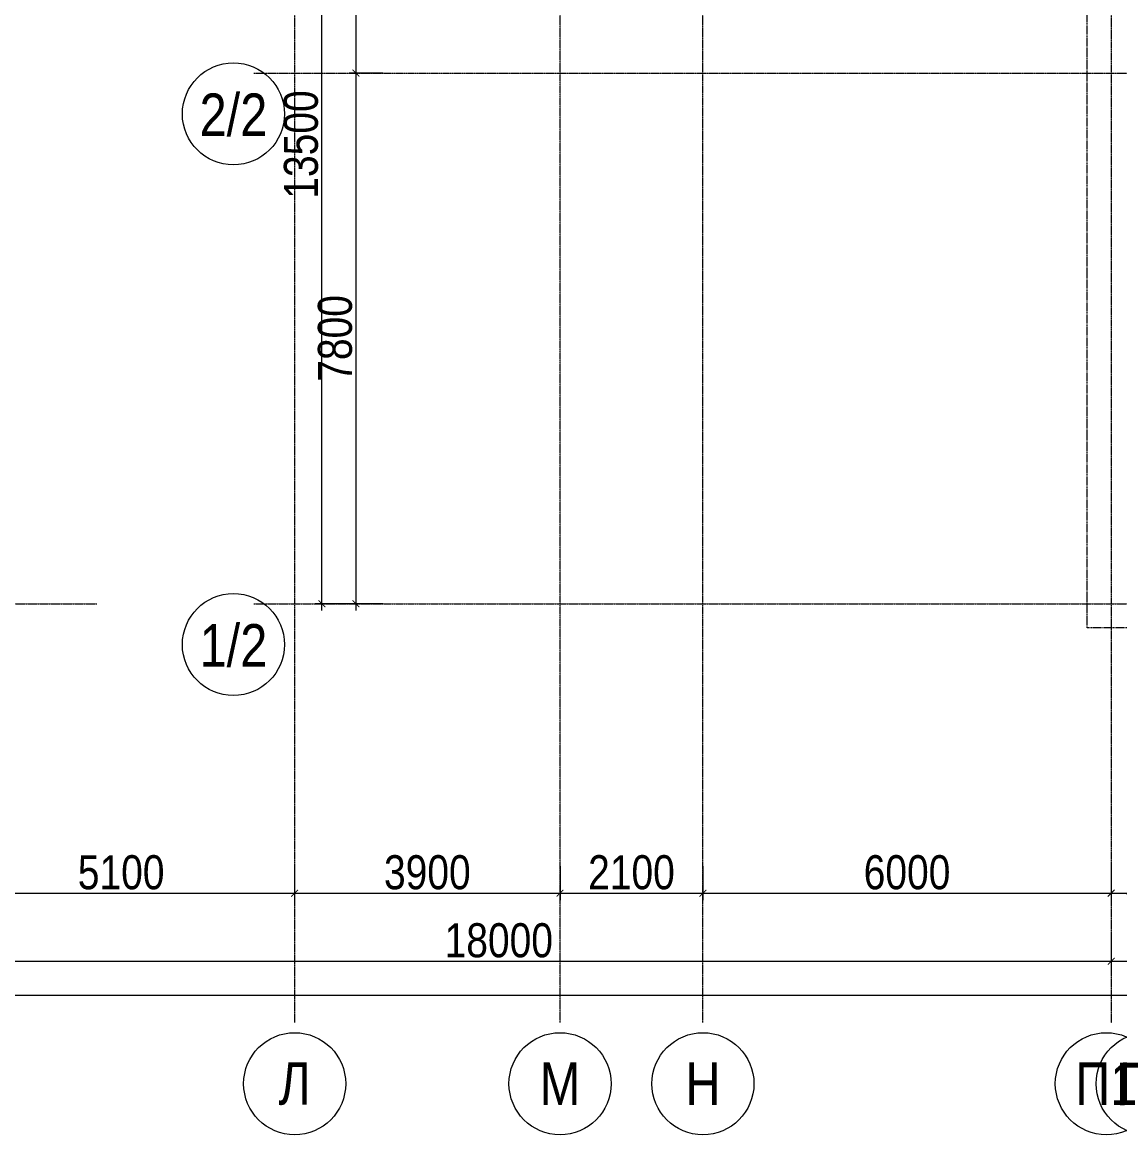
# Model space of a CAD drawing. Header units: millimetres. Extents: x 538266 to 1167394, y 114608 to 637157.
# Drawn here: x 1076030 to 1092160, y 488964 to 505316 of the extents above; entities that cross this region are included whole.
import ezdxf
from ezdxf.enums import TextEntityAlignment as Align

# ---------------------------------------------------------------- set-up
doc = ezdxf.new("R2010")
doc.units = ezdxf.units.MM
doc.linetypes.add('CENTER2', pattern=[28.575, 19.05, -3.175, 3.175, -3.175])
doc.linetypes.add('DASHED', pattern=[19.05, 12.7, -6.35])
doc.layers.get('Defpoints').update_dxf_attribs({"color": 140})
doc.layers.add('АР_Делит', color=120, linetype='Continuous', lineweight=0, plot=False)
doc.layers.add('РД_Оси_100', color=7, linetype='Continuous', lineweight=0, true_color=0x525252)
doc.layers.add('РД_Оси_размер', color=8, linetype='Continuous', lineweight=0)
doc.styles.add('style1', font='ARIALN.TTF')
doc.styles.add('ккк', font='isocpeur.ttf', dxfattribs={"width": 0.85, "oblique": 15})
doc.dimstyles.new('Dim100_ареал', dxfattribs={"dimscale": 100, "dimtxt": 2.5, "dimasz": 1, "dimexe": 1, "dimexo": 1, "dimgap": 0.5, "dimtad": 1, "dimzin": 12, "dimdsep": 46, "dimtxsty": 'style1', "dimblk": 'ARCHTICK', "dimcen": 1, "dimdle": 1, "dimclrd": 256, "dimclre": 256, "dimaunit": 1, "dimadec": 0, "dimazin": 3, "dimtfac": 1, "dimtmove": 1, "dimatfit": 3, "dimldrblk": 'OPEN30', "dimfxl": 4, "dimfxlon": 1, "dimtolj": 1, "dimtzin": 0, "dimlwd": 9, "dimlwe": 9, "dimarcsym": 0})

# ---------------------------------------------------------------- blocks, each defined once
blk = doc.blocks.new('A-iden')
at = {"linetype": 'Continuous', "lineweight": 5}
blk.add_circle((0, -4), 3, dxfattribs=at)
at = {"color": 0, "linetype": 'Continuous', "lineweight": 20, "style": 'ккк', "width": 0.85}
blk.add_attdef('ID', text='', height=8, dxfattribs=at).set_placement((0.314, -3.853), align=Align.MIDDLE_CENTER)
blk = doc.blocks.new('_ArchTick')
at = {"color": 0, "linetype": 'ByBlock', "const_width": 0.15}
blk.add_lwpolyline([(-0.5, -0.5), (0.5, 0.5)], dxfattribs=at)
blk = doc.blocks.new('*D928')
at = {"layer": 'Defpoints', "color": 0, "transparency": 16777216}
for p in [(28500, -3255), (33600, -3255), (33600, -4255)]:
    blk.add_point(p, dxfattribs=at)
at = {"layer": 'РД_Оси_размер', "lineweight": 9, "transparency": 16777216}
for p, q in [((28500, -3855), (28500, -4355)), ((33600, -3855), (33600, -4355)), ((28400, -4255), (33700, -4255))]:
    blk.add_line(p, q, dxfattribs=at)
at = {"layer": 'РД_Оси_размер', "lineweight": 9, "transparency": 16777216, "xscale": 100, "yscale": 100, "zscale": 100, "rotation": 180}
blk.add_blockref('_ArchTick', (28500, -4255), dxfattribs=at)
at = {"layer": 'РД_Оси_размер', "lineweight": 9, "transparency": 16777216, "xscale": 100, "yscale": 100, "zscale": 100}
blk.add_blockref('_ArchTick', (33600, -4255), dxfattribs=at)
at = {"layer": 'РД_Оси_размер', "color": 0, "transparency": 16777216, "insert": (31050, -3950), "char_height": 500, "attachment_point": 5, "style": 'style1'}
blk.add_mtext('\\A1;5100', dxfattribs=at)
blk = doc.blocks.new('_Open30')
at = {"color": 0, "linetype": 'ByBlock', "lineweight": -2}
for p, q in [((-1, 0.27), (0, 0)), ((0, 0), (-1, -0.27)), ((0, 0), (-1, 0))]:
    blk.add_line(p, q, dxfattribs=at)
blk = doc.blocks.new('*D929')
at = {"layer": 'Defpoints', "color": 0, "transparency": 16777216}
for p in [(33600, -3255), (37500, -3255), (37500, -4255)]:
    blk.add_point(p, dxfattribs=at)
at = {"layer": 'РД_Оси_размер', "lineweight": 9, "transparency": 16777216}
for p, q in [((33600, -3855), (33600, -4355)), ((37500, -3855), (37500, -4355)), ((33500, -4255), (37600, -4255))]:
    blk.add_line(p, q, dxfattribs=at)
at = {"layer": 'РД_Оси_размер', "lineweight": 9, "transparency": 16777216, "xscale": 100, "yscale": 100, "zscale": 100, "rotation": 180}
blk.add_blockref('_ArchTick', (33600, -4255), dxfattribs=at)
at = {"layer": 'РД_Оси_размер', "lineweight": 9, "transparency": 16777216, "xscale": 100, "yscale": 100, "zscale": 100}
blk.add_blockref('_ArchTick', (37500, -4255), dxfattribs=at)
at = {"layer": 'РД_Оси_размер', "color": 0, "transparency": 16777216, "insert": (35550, -3950), "char_height": 500, "attachment_point": 5, "style": 'style1'}
blk.add_mtext('\\A1;3900', dxfattribs=at)
blk = doc.blocks.new('*D930')
at = {"layer": 'Defpoints', "color": 0, "transparency": 16777216}
for p in [(37500, -3255), (39600, -3255), (39600, -4255)]:
    blk.add_point(p, dxfattribs=at)
at = {"layer": 'РД_Оси_размер', "lineweight": 9, "transparency": 16777216}
for p, q in [((37500, -3855), (37500, -4355)), ((39600, -3855), (39600, -4355)), ((37400, -4255), (39700, -4255))]:
    blk.add_line(p, q, dxfattribs=at)
at = {"layer": 'РД_Оси_размер', "lineweight": 9, "transparency": 16777216, "xscale": 100, "yscale": 100, "zscale": 100, "rotation": 180}
blk.add_blockref('_ArchTick', (37500, -4255), dxfattribs=at)
at = {"layer": 'РД_Оси_размер', "lineweight": 9, "transparency": 16777216, "xscale": 100, "yscale": 100, "zscale": 100}
blk.add_blockref('_ArchTick', (39600, -4255), dxfattribs=at)
at = {"layer": 'РД_Оси_размер', "color": 0, "transparency": 16777216, "insert": (38550, -3950), "char_height": 500, "attachment_point": 5, "style": 'style1'}
blk.add_mtext('\\A1;2100', dxfattribs=at)
blk = doc.blocks.new('*D931')
at = {"layer": 'Defpoints', "color": 0, "transparency": 16777216}
for p in [(39600, -3255), (45600, -3255), (45600, -4255)]:
    blk.add_point(p, dxfattribs=at)
at = {"layer": 'РД_Оси_размер', "lineweight": 9, "transparency": 16777216}
for p, q in [((39600, -3855), (39600, -4355)), ((45600, -3855), (45600, -4355)), ((39500, -4255), (45700, -4255))]:
    blk.add_line(p, q, dxfattribs=at)
at = {"layer": 'РД_Оси_размер', "lineweight": 9, "transparency": 16777216, "xscale": 100, "yscale": 100, "zscale": 100, "rotation": 180}
blk.add_blockref('_ArchTick', (39600, -4255), dxfattribs=at)
at = {"layer": 'РД_Оси_размер', "lineweight": 9, "transparency": 16777216, "xscale": 100, "yscale": 100, "zscale": 100}
blk.add_blockref('_ArchTick', (45600, -4255), dxfattribs=at)
at = {"layer": 'РД_Оси_размер', "color": 0, "transparency": 16777216, "insert": (42600, -3950), "char_height": 500, "attachment_point": 5, "style": 'style1'}
blk.add_mtext('\\A1;6000', dxfattribs=at)
blk = doc.blocks.new('*D932')
at = {"layer": 'Defpoints', "color": 0, "transparency": 16777216}
for p in [(45600, -3255), (46060, -3255), (46060, -4255)]:
    blk.add_point(p, dxfattribs=at)
at = {"layer": 'РД_Оси_размер', "lineweight": 9, "transparency": 16777216}
for p, q in [((45600, -3855), (45600, -4355)), ((46060, -3855), (46060, -4355)), ((45500, -4255), (46160, -4255)), ((45830, -4255), (46112, -5196)), ((46112, -5196), (47133, -5196))]:
    blk.add_line(p, q, dxfattribs=at)
at = {"layer": 'РД_Оси_размер', "lineweight": 9, "transparency": 16777216, "xscale": 100, "yscale": 100, "zscale": 100, "rotation": 180}
blk.add_blockref('_ArchTick', (45600, -4255), dxfattribs=at)
at = {"layer": 'РД_Оси_размер', "lineweight": 9, "transparency": 16777216, "xscale": 100, "yscale": 100, "zscale": 100}
blk.add_blockref('_ArchTick', (46060, -4255), dxfattribs=at)
at = {"layer": 'РД_Оси_размер', "color": 0, "transparency": 16777216, "insert": (46623, -4891), "char_height": 500, "attachment_point": 5, "style": 'style1'}
blk.add_mtext('\\A1;460', dxfattribs=at)
blk = doc.blocks.new('*D832')
at = {"layer": 'Defpoints', "color": 0, "transparency": 16777216}
for p in [(0, -3255), (114600, -3255), (114600, -5755)]:
    blk.add_point(p, dxfattribs=at)
at = {"layer": 'РД_Оси_размер', "lineweight": 9, "transparency": 16777216}
for p, q in [((0, -5355), (0, -5855)), ((114600, -5355), (114600, -5855)), ((-100, -5755), (114700, -5755))]:
    blk.add_line(p, q, dxfattribs=at)
at = {"layer": 'РД_Оси_размер', "lineweight": 9, "transparency": 16777216, "xscale": 100, "yscale": 100, "zscale": 100, "rotation": 180}
blk.add_blockref('_ArchTick', (0, -5755), dxfattribs=at)
at = {"layer": 'РД_Оси_размер', "lineweight": 9, "transparency": 16777216, "xscale": 100, "yscale": 100, "zscale": 100}
blk.add_blockref('_ArchTick', (114600, -5755), dxfattribs=at)
at = {"layer": 'РД_Оси_размер', "color": 0, "transparency": 16777216, "insert": (57300, -5450), "char_height": 500, "attachment_point": 5, "style": 'style1'}
blk.add_mtext('\\A1;114600', dxfattribs=at)
blk = doc.blocks.new('*D848')
at = {"layer": 'Defpoints', "color": 0, "transparency": 16777216}
for p in [(34000, 13500), (37500, 13500), (37500, 0)]:
    blk.add_point(p, dxfattribs=at)
at = {"layer": 'РД_Оси_размер', "lineweight": 9, "transparency": 16777216}
for p, q in [((34000, -100), (34000, 13600)), ((34400, 13500), (33900, 13500)), ((34400, 0), (33900, 0))]:
    blk.add_line(p, q, dxfattribs=at)
at = {"layer": 'РД_Оси_размер', "lineweight": 9, "transparency": 16777216, "xscale": 100, "yscale": 100, "zscale": 100}
for p, rotation in [((34000, 13500), 90), ((34000, 0), 270)]:
    blk.add_blockref('_ArchTick', p, dxfattribs=dict(at, rotation=rotation))
at = {"layer": 'РД_Оси_размер', "color": 0, "transparency": 16777216, "insert": (33695, 6750), "char_height": 500, "attachment_point": 5, "rotation": 90, "style": 'style1'}
blk.add_mtext('\\A1;13500', dxfattribs=at)
blk = doc.blocks.new('*D891')
at = {"layer": 'Defpoints', "color": 0, "transparency": 16777216}
for p in [(36000, 12000), (34500, 7800), (36000, 7800)]:
    blk.add_point(p, dxfattribs=at)
at = {"layer": 'РД_Оси_размер', "lineweight": 9, "transparency": 16777216}
for p, q in [((34900, 12000), (34400, 12000)), ((34500, 12100), (34500, 7700)), ((34900, 7800), (34400, 7800))]:
    blk.add_line(p, q, dxfattribs=at)
at = {"layer": 'РД_Оси_размер', "lineweight": 9, "transparency": 16777216, "xscale": 100, "yscale": 100, "zscale": 100}
for p, rotation in [((34500, 12000), 90), ((34500, 7800), 270)]:
    blk.add_blockref('_ArchTick', p, dxfattribs=dict(at, rotation=rotation))
at = {"layer": 'РД_Оси_размер', "color": 0, "transparency": 16777216, "insert": (34195, 9900), "char_height": 500, "attachment_point": 5, "rotation": 90, "style": 'style1'}
blk.add_mtext('\\A1;4200', dxfattribs=at)
blk = doc.blocks.new('*D892')
at = {"layer": 'Defpoints', "color": 0, "transparency": 16777216}
for p in [(36000, 7800), (34500, 0), (36000, 0)]:
    blk.add_point(p, dxfattribs=at)
at = {"layer": 'РД_Оси_размер', "lineweight": 9, "transparency": 16777216}
for p, q in [((34500, 7900), (34500, -100)), ((34900, 7800), (34400, 7800)), ((34900, 0), (34400, 0))]:
    blk.add_line(p, q, dxfattribs=at)
at = {"layer": 'РД_Оси_размер', "lineweight": 9, "transparency": 16777216, "xscale": 100, "yscale": 100, "zscale": 100}
for p, rotation in [((34500, 7800), 90), ((34500, 0), 270)]:
    blk.add_blockref('_ArchTick', p, dxfattribs=dict(at, rotation=rotation))
at = {"layer": 'РД_Оси_размер', "color": 0, "transparency": 16777216, "insert": (34195, 3900), "char_height": 500, "attachment_point": 5, "rotation": 90, "style": 'style1'}
blk.add_mtext('\\A1;7800', dxfattribs=at)
blk = doc.blocks.new('*D851')
at = {"layer": 'Defpoints', "color": 0, "transparency": 16777216}
for p in [(27600, -3255), (45600, -3253), (45600, -5255)]:
    blk.add_point(p, dxfattribs=at)
at = {"layer": 'РД_Оси_размер', "lineweight": 9, "transparency": 16777216}
for p, q in [((27600, -4855), (27600, -5355)), ((45600, -4855), (45600, -5355)), ((27500, -5255), (45700, -5255))]:
    blk.add_line(p, q, dxfattribs=at)
at = {"layer": 'РД_Оси_размер', "lineweight": 9, "transparency": 16777216, "xscale": 100, "yscale": 100, "zscale": 100, "rotation": 180}
blk.add_blockref('_ArchTick', (27600, -5255), dxfattribs=at)
at = {"layer": 'РД_Оси_размер', "lineweight": 9, "transparency": 16777216, "xscale": 100, "yscale": 100, "zscale": 100}
blk.add_blockref('_ArchTick', (45600, -5255), dxfattribs=at)
at = {"layer": 'РД_Оси_размер', "color": 0, "transparency": 16777216, "insert": (36600, -4950), "char_height": 500, "attachment_point": 5, "style": 'style1'}
blk.add_mtext('\\A1;18000', dxfattribs=at)
blk = doc.blocks.new('*D852')
at = {"layer": 'Defpoints', "color": 0, "transparency": 16777216}
for p in [(45600, -3255), (83100, -3255), (83100, -5255)]:
    blk.add_point(p, dxfattribs=at)
at = {"layer": 'РД_Оси_размер', "lineweight": 9, "transparency": 16777216}
for p, q in [((45600, -4855), (45600, -5355)), ((83100, -4855), (83100, -5355)), ((45500, -5255), (83200, -5255))]:
    blk.add_line(p, q, dxfattribs=at)
at = {"layer": 'РД_Оси_размер', "lineweight": 9, "transparency": 16777216, "xscale": 100, "yscale": 100, "zscale": 100, "rotation": 180}
blk.add_blockref('_ArchTick', (45600, -5255), dxfattribs=at)
at = {"layer": 'РД_Оси_размер', "lineweight": 9, "transparency": 16777216, "xscale": 100, "yscale": 100, "zscale": 100}
blk.add_blockref('_ArchTick', (83100, -5255), dxfattribs=at)
at = {"layer": 'РД_Оси_размер', "color": 0, "transparency": 16777216, "insert": (64350, -4950), "char_height": 500, "attachment_point": 5, "style": 'style1'}
blk.add_mtext('\\A1;37500', dxfattribs=at)
blk = doc.blocks.new('СОШ_2200_АР_ОСИ_М100_28.05.24')
at = {"layer": 'АР_Делит', "color": 251, "linetype": 'DASHED', "true_color": 0x636466}
blk.add_lwpolyline([(114955, 135155), (114955, -355), (93595.036, -355), (93595.036, 13855), (94145, 13855), (94145, 68320), (66055, 68320), (66055, 13857.73), (83455, 13857.73), (83455, -355), (45245, -355), (45245, 13145), (44695, 13145), (44695, 26755), (45245, 26755), (45245, 68320), (20455, 68320), (20455, 26755), (27955, 26755), (27955, 13145), (-355, 13145), (-355, 100855)], dxfattribs=at)
at = {"layer": 'РД_Оси_100', "color": 251, "linetype": 'CENTER2', "true_color": 0x636466}
for p, q in [((37500, -6155), (37500, 139938.679)), ((39600, -6155), (39600, 139938.679)), ((33000, 7800), (85055, 7800)), ((-5954.958, 0), (30690.994, 0)), ((33000, 0), (85055, 0))]:
    blk.add_line(p, q, dxfattribs=at)
for points in [[(33600, 139938.679), (33600, -6155)], [(45530, 139938.679), (45600, 139538.679), (45600, -6163.457)]]:
    blk.add_lwpolyline(points, dxfattribs=at)
at = {"layer": 'РД_Оси_100', "color": 251, "true_color": 0x636466}
ref = blk.add_blockref('A-iden', (32700, 8200), dxfattribs=dict(at, xscale=250, yscale=250, zscale=250))
ref.add_attrib('ID', '2/2', dxfattribs={"layer": '0', "linetype": 'Continuous', "height": 625, "style": 'style1'}).set_placement((32700, 7200), align=Align.MIDDLE)
ref = blk.add_blockref('A-iden', (32700, 400), dxfattribs=dict(at, xscale=250, yscale=250, zscale=250))
ref.add_attrib('ID', '1/2', dxfattribs={"layer": '0', "linetype": 'Continuous', "height": 625, "style": 'style1'}).set_placement((32700, -600), align=Align.MIDDLE)
ref = blk.add_blockref('A-iden', (33600, -6054.999), dxfattribs=dict(at, xscale=250, yscale=250, zscale=250))
ref.add_attrib('ID', 'Л', dxfattribs={"layer": '0', "linetype": 'Continuous', "height": 625, "style": 'style1'}).set_placement((33600, -7054.999), align=Align.MIDDLE)
ref = blk.add_blockref('A-iden', (37500, -6054.999), dxfattribs=dict(at, xscale=250, yscale=250, zscale=250))
ref.add_attrib('ID', 'М', dxfattribs={"layer": '0', "linetype": 'Continuous', "height": 625, "style": 'style1'}).set_placement((37500, -7054.999), align=Align.MIDDLE)
ref = blk.add_blockref('A-iden', (39600, -6054.999), dxfattribs=dict(at, xscale=250, yscale=250, zscale=250))
ref.add_attrib('ID', 'Н', dxfattribs={"layer": '0', "linetype": 'Continuous', "height": 625, "style": 'style1'}).set_placement((39600, -7054.999), align=Align.MIDDLE)
ref = blk.add_blockref('A-iden', (45529.266, -6054.999), dxfattribs=dict(at, xscale=250, yscale=250, zscale=250))
ref.add_attrib('ID', 'П1', dxfattribs={"layer": '0', "linetype": 'Continuous', "height": 625, "style": 'style1'}).set_placement((45529.266, -7054.999), align=Align.MIDDLE)
ref = blk.add_blockref('A-iden', (46129.266, -6054.999), dxfattribs=dict(at, xscale=250, yscale=250, zscale=250))
ref.add_attrib('ID', 'П2', dxfattribs={"layer": '0', "linetype": 'Continuous', "height": 625, "style": 'style1'}).set_placement((46129.266, -7054.999), align=Align.MIDDLE)
at = {"layer": 'РД_Оси_размер', "color": 251, "true_color": 0x636466}
for base, p1, p2, picture, middle in [((34000, 13500), (37500, 0), (37500.05, 13500), '*D848', (33694.714, 6750)), ((34500, 7800), (36000, 12000), (36000, 7800), '*D891', (34194.714, 9900)), ((34500, 0), (36000, 7800), (36000, 0), '*D892', (34194.714, 3900))]:
    dim = blk.add_linear_dim(base=base, p1=p1, p2=p2, angle=90, dimstyle='Dim100_ареал', override={"dimtxt": 5}, dxfattribs=at)
    dim.commit()
    dim.dimension.update_dxf_attribs({"geometry": picture, "text_midpoint": middle})
for base, p1, p2, picture, middle in [((114600, -5755), (0, -3255), (114600, -3255), '*D832', (57300, -5449.714)), ((45600, -5255), (27600, -3255), (45600, -3253.064), '*D851', (36600, -4949.714)), ((33600, -4255), (28500, -3255), (33600, -3255), '*D928', (31050, -3949.714)), ((37500, -4255), (33600, -3255), (37500, -3255), '*D929', (35550, -3949.714)), ((39600, -4255), (37500, -3255), (39600, -3255), '*D930', (38550, -3949.714)), ((45600, -4255), (39600, -3255), (45600, -3255), '*D931', (42600, -3949.714)), ((46060, -4255), (45600, -3255), (46060, -3255), '*D932', (46162.258, -4890.573)), ((83100, -5255), (45600, -3255), (83100, -3255), '*D852', (64350, -4949.714))]:
    dim = blk.add_linear_dim(base=base, p1=p1, p2=p2, dimstyle='Dim100_ареал', override={"dimtxt": 5}, dxfattribs=at)
    dim.commit()
    dim.dimension.update_dxf_attribs({"geometry": picture, "text_midpoint": middle})

msp = doc.modelspace()

# ---------------------------------------------------------------- block references
at = {"layer": 'РД_Оси_100', "lineweight": 25}
msp.add_blockref('СОШ_2200_АР_ОСИ_М100_28.05.24', (1046434, 496769), dxfattribs=at)

doc.saveas('drawing.dxf')
